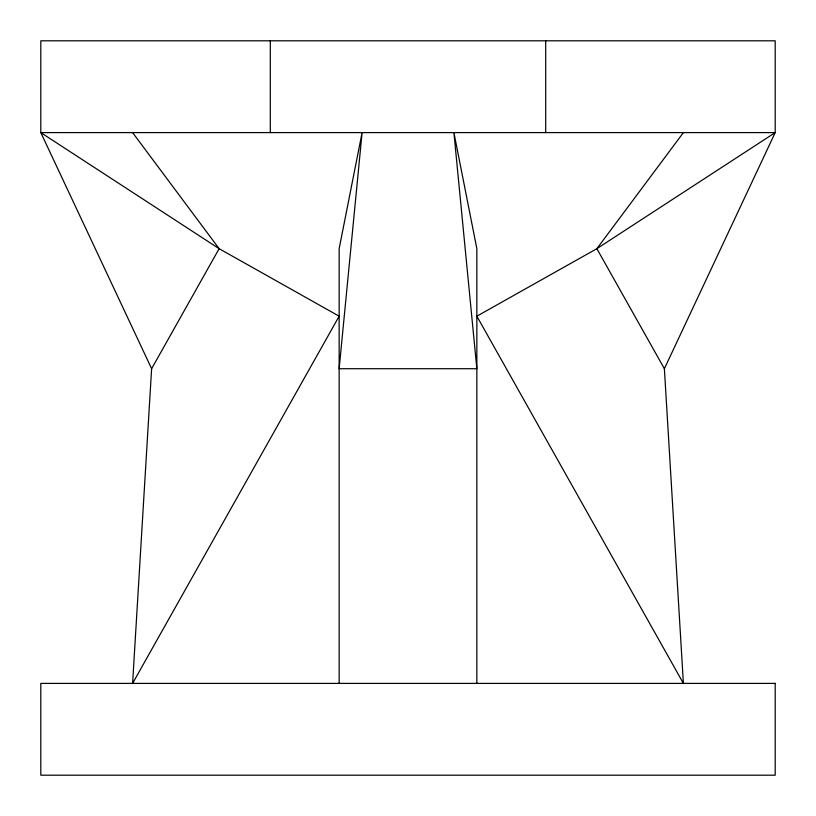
<?xml version="1.0" encoding="UTF-8"?>
<svg xmlns="http://www.w3.org/2000/svg" width="816" height="816" viewBox="0 0 816 816"><rect width="100%" height="100%" fill="white"/><g stroke="black" fill="none" stroke-linecap="round" stroke-linejoin="round"><path stroke-width="1.22" d="M151.623 368.71L132.6 683.4L339.15 316.2L219.137 248.686L40.8 132.6L40.8 40.8L775.2 40.8L775.2 132.6L664.377 368.71L683.4 683.4L476.85 316.2L596.863 248.686L775.2 132.6L40.8 132.6L151.623 368.71L219.137 248.686L132.6 132.6M683.4 132.6L596.863 248.686L664.377 368.71M545.7 40.8L545.7 132.6M476.85 683.4L476.85 248.686L453.9 132.6L476.85 368.71L339.15 368.71L362.1 132.6L339.15 248.686L339.15 683.4M270.3 40.8L270.3 132.6M775.2 683.4L40.8 683.4L40.8 775.2L775.2 775.2L775.2 683.4"/></g></svg>
